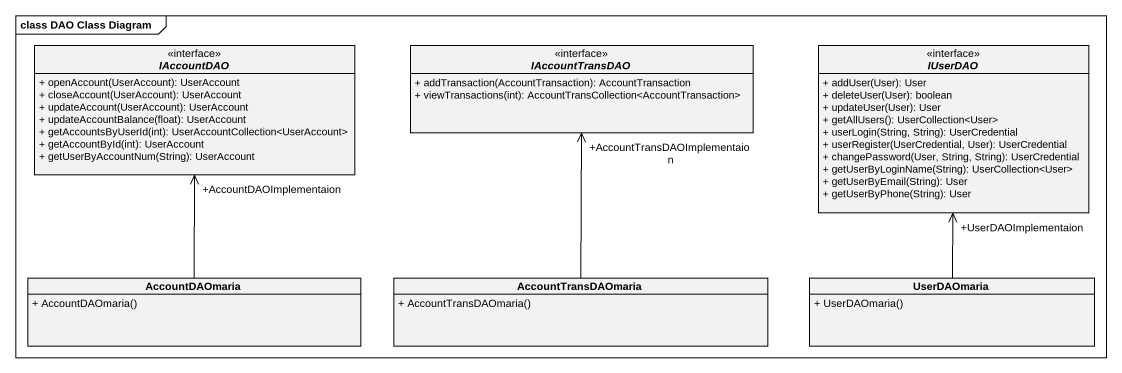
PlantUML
@startuml
mainframe class DAO Class Diagram
hide circle
hide empty members
skinparam classAttributeIconSize 0
interface IAccountDAO <<interface>> {
  + openAccount(UserAccount): UserAccount
  + closeAccount(UserAccount): UserAccount
  + updateAccount(UserAccount): UserAccount
  + updateAccountBalance(float): UserAccount
  + getAccountsByUserId(int): UserAccountCollection<UserAccount>
  + getAccountById(int): UserAccount
  + getUserByAccountNum(String): UserAccount
}
interface IAccountTransDAO <<interface>> {
  + addTransaction(AccountTransaction): AccountTransaction
  + viewTransactions(int): AccountTransCollection<AccountTransaction>
}
interface IUserDAO <<interface>> {
  + addUser(User): User
  + deleteUser(User): boolean
  + updateUser(User): User
  + getAllUsers(): UserCollection<User>
  + userLogin(String, String): UserCredential
  + userRegister(UserCredential, User): UserCredential
  + changePassword(User, String, String): UserCredential
  + getUserByLoginName(String): UserCollection<User>
  + getUserByEmail(String): User
  + getUserByPhone(String): User
}
class AccountDAOmaria {
  + AccountDAOmaria()
}
class AccountTransDAOmaria {
  + AccountTransDAOmaria()
}
class UserDAOmaria {
  + UserDAOmaria()
}
AccountDAOmaria -up-> "+AccountDAOImplementaion" IAccountDAO
AccountTransDAOmaria -up-> "+AccountTransDAOImplementaion" IAccountTransDAO
UserDAOmaria -up-> "+UserDAOImplementaion" IUserDAO
@enduml
